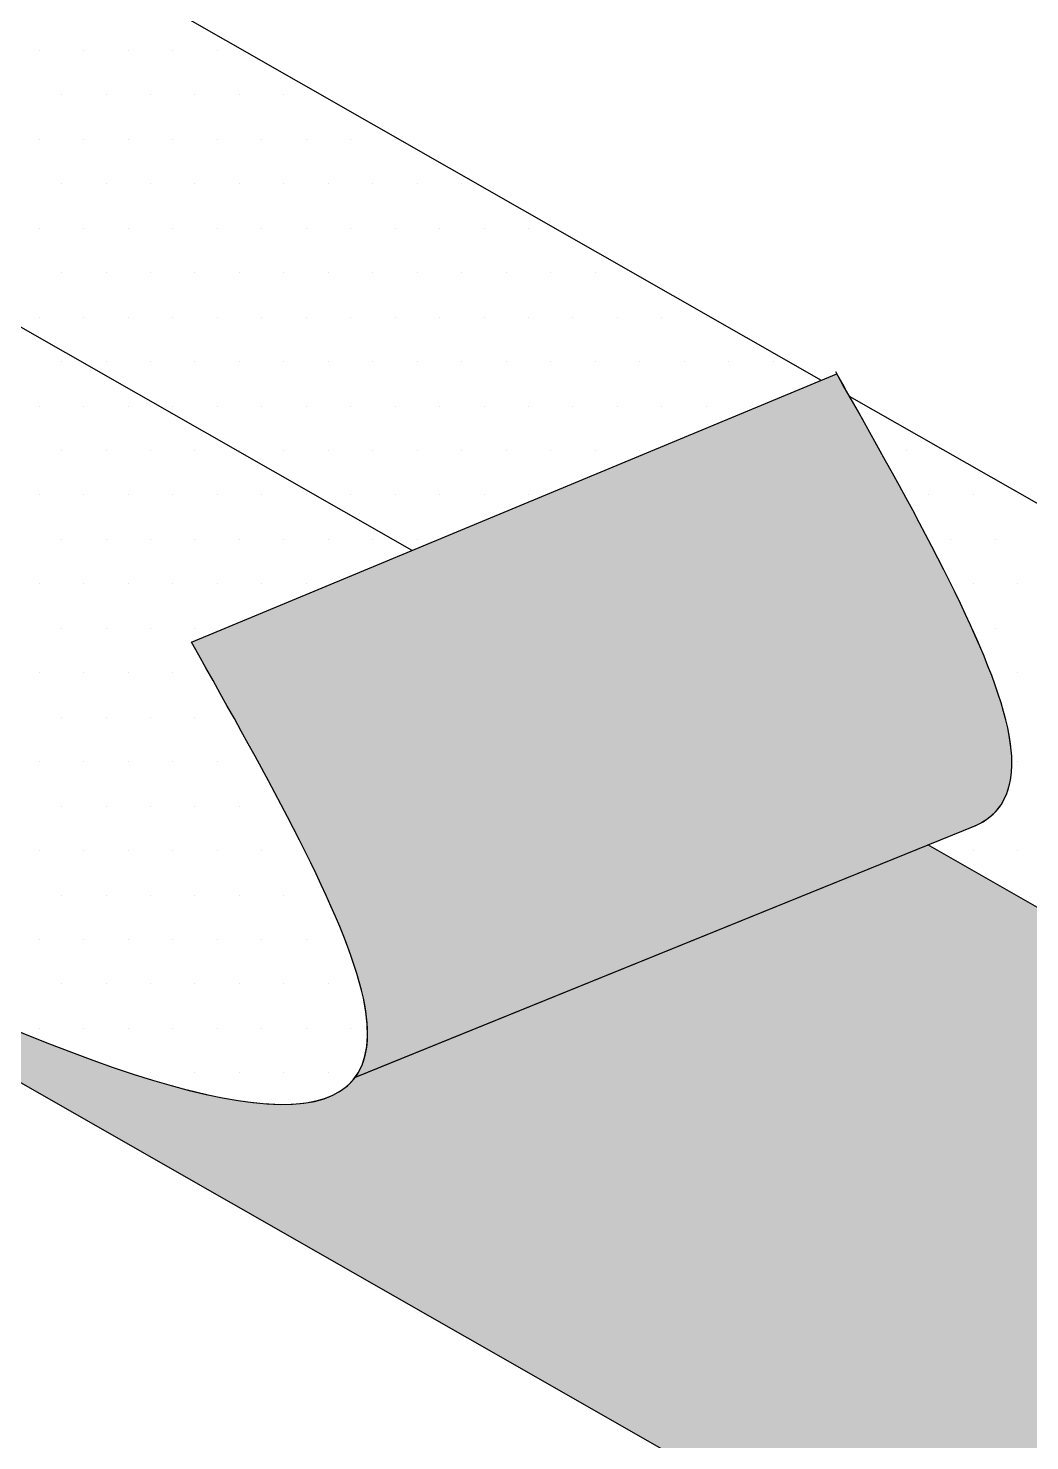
# Model space of a CAD drawing. Extents: x -1140 to 5605, y -816 to 2382.
# Drawn here: x 142.11 to 172.53, y 291.65 to 334.56 of the extents above; entities that cross this region are included whole.
import ezdxf

# ---------------------------------------------------------------- set-up
doc = ezdxf.new("R2010")
doc.units = 0
doc.header["$MEASUREMENT"] = 0
for name, color, linetype, lineweight in [('.ATI-HATCH', 7, 'Continuous', 0), ('G-ANNO-TTLB', 7, 'Continuous', 0), ('TYVEK', 7, 'Continuous', 0)]:
    doc.layers.add(name, color=color, linetype=linetype, lineweight=lineweight)

# ---------------------------------------------------------------- blocks, each defined once
blk = doc.blocks.new('Block_30')
at = {"layer": '.ATI-HATCH'}
for points, knots in [([(75.073, 375.904), (75.073, 375.904), (64.311, 369.781), (64.311, 369.781), (64.311, 369.781), (153.774, 318.696), (153.774, 318.696), (153.774, 318.696), (166.204, 323.866), (166.204, 323.866), (166.204, 323.866), (75.073, 375.904), (75.073, 375.904)], [0, 0, 0, 0, 1, 1, 1, 2, 2, 2, 3, 3, 3, 4, 4, 4, 4]), ([(64.311, 369.781), (64.311, 369.781), (52.638, 363.141), (52.638, 363.141), (52.638, 363.141), (44.237, 358.28), (44.237, 358.28), (44.237, 358.28), (111.455, 319.897), (111.455, 319.897), (130.326, 309.346), (149.197, 298.794), (152.049, 302.699), (152.433, 303.225), (152.527, 304.013), (152.291, 305.099), (151.742, 307.626), (149.406, 311.766), (147.07, 315.907), (147.07, 315.907), (153.774, 318.696), (153.774, 318.696), (153.774, 318.696), (64.311, 369.781), (64.311, 369.781)], [0, 0, 0, 0, 1, 1, 1, 2, 2, 2, 3, 3, 3, 4, 4, 4, 5, 5, 5, 6, 6, 6, 7, 7, 7, 8, 8, 8, 8]), ([(167.057, 323.379), (169.247, 319.492), (171.343, 315.69), (171.859, 313.314), (172.205, 311.723), (171.843, 310.772), (170.896, 310.347), (170.846, 310.325), (170.795, 310.304), (170.742, 310.285), (170.742, 310.285), (169.434, 309.754), (169.434, 309.754), (169.434, 309.754), (198.772, 293.001), (198.772, 293.001), (198.772, 293.001), (209.509, 299.138), (209.509, 299.138), (209.509, 299.138), (167.057, 323.379), (167.057, 323.379)], [0, 0, 0, 0, 1, 1, 1, 2, 2, 2, 3, 3, 3, 4, 4, 4, 5, 5, 5, 6, 6, 6, 7, 7, 7, 7])]:
    blk.add_open_spline(points, degree=3, knots=knots, dxfattribs=at)
at = {"layer": '.ATI-HATCH', "color": 8, "lineweight": 0, "true_color": 0x808080}
for points in [[(142.451, 333.887), (142.451, 333.887), (142.451, 333.887), (142.451, 333.887)], [(143.801, 333.887), (143.801, 333.887), (143.801, 333.887), (143.801, 333.887)], [(145.151, 333.887), (145.151, 333.887), (145.151, 333.887), (145.151, 333.887)], [(146.502, 333.887), (146.502, 333.887), (146.502, 333.887), (146.502, 333.887)], [(147.852, 333.887), (147.852, 333.887), (147.852, 333.887), (147.852, 333.887)], [(143.126, 332.537), (143.126, 332.537), (143.126, 332.537), (143.126, 332.537)], [(144.476, 332.537), (144.476, 332.537), (144.476, 332.537), (144.476, 332.537)], [(145.827, 332.537), (145.827, 332.537), (145.827, 332.537), (145.827, 332.537)], [(147.177, 332.537), (147.177, 332.537), (147.177, 332.537), (147.177, 332.537)], [(148.527, 332.537), (148.527, 332.537), (148.527, 332.537), (148.527, 332.537)], [(149.878, 332.537), (149.878, 332.537), (149.878, 332.537), (149.878, 332.537)], [(142.451, 331.186), (142.451, 331.186), (142.451, 331.186), (142.451, 331.186)], [(143.801, 331.186), (143.801, 331.186), (143.801, 331.186), (143.801, 331.186)], [(145.151, 331.186), (145.151, 331.186), (145.151, 331.186), (145.151, 331.186)], [(146.502, 331.186), (146.502, 331.186), (146.502, 331.186), (146.502, 331.186)], [(147.852, 331.186), (147.852, 331.186), (147.852, 331.186), (147.852, 331.186)], [(149.203, 331.186), (149.203, 331.186), (149.203, 331.186), (149.203, 331.186)], [(150.553, 331.186), (150.553, 331.186), (150.553, 331.186), (150.553, 331.186)], [(151.904, 331.186), (151.904, 331.186), (151.904, 331.186), (151.904, 331.186)], [(153.254, 331.186), (153.254, 331.186), (153.254, 331.186), (153.254, 331.186)], [(143.126, 329.836), (143.126, 329.836), (143.126, 329.836), (143.126, 329.836)], [(144.476, 329.836), (144.476, 329.836), (144.476, 329.836), (144.476, 329.836)], [(145.827, 329.836), (145.827, 329.836), (145.827, 329.836), (145.827, 329.836)], [(147.177, 329.836), (147.177, 329.836), (147.177, 329.836), (147.177, 329.836)], [(148.527, 329.836), (148.527, 329.836), (148.527, 329.836), (148.527, 329.836)], [(149.878, 329.836), (149.878, 329.836), (149.878, 329.836), (149.878, 329.836)], [(151.228, 329.836), (151.228, 329.836), (151.228, 329.836), (151.228, 329.836)], [(152.579, 329.836), (152.579, 329.836), (152.579, 329.836), (152.579, 329.836)], [(153.929, 329.836), (153.929, 329.836), (153.929, 329.836), (153.929, 329.836)], [(155.28, 329.836), (155.28, 329.836), (155.28, 329.836), (155.28, 329.836)], [(142.451, 328.486), (142.451, 328.486), (142.451, 328.486), (142.451, 328.486)], [(143.801, 328.486), (143.801, 328.486), (143.801, 328.486), (143.801, 328.486)], [(145.151, 328.486), (145.151, 328.486), (145.151, 328.486), (145.151, 328.486)], [(146.502, 328.486), (146.502, 328.486), (146.502, 328.486), (146.502, 328.486)], [(147.852, 328.486), (147.852, 328.486), (147.852, 328.486), (147.852, 328.486)], [(149.203, 328.486), (149.203, 328.486), (149.203, 328.486), (149.203, 328.486)], [(150.553, 328.486), (150.553, 328.486), (150.553, 328.486), (150.553, 328.486)], [(151.904, 328.486), (151.904, 328.486), (151.904, 328.486), (151.904, 328.486)], [(153.254, 328.486), (153.254, 328.486), (153.254, 328.486), (153.254, 328.486)], [(154.604, 328.486), (154.604, 328.486), (154.604, 328.486), (154.604, 328.486)], [(155.955, 328.486), (155.955, 328.486), (155.955, 328.486), (155.955, 328.486)], [(157.305, 328.486), (157.305, 328.486), (157.305, 328.486), (157.305, 328.486)], [(143.126, 327.135), (143.126, 327.135), (143.126, 327.135), (143.126, 327.135)], [(144.476, 327.135), (144.476, 327.135), (144.476, 327.135), (144.476, 327.135)], [(145.827, 327.135), (145.827, 327.135), (145.827, 327.135), (145.827, 327.135)], [(147.177, 327.135), (147.177, 327.135), (147.177, 327.135), (147.177, 327.135)], [(148.527, 327.135), (148.527, 327.135), (148.527, 327.135), (148.527, 327.135)], [(149.878, 327.135), (149.878, 327.135), (149.878, 327.135), (149.878, 327.135)], [(151.228, 327.135), (151.228, 327.135), (151.228, 327.135), (151.228, 327.135)], [(152.579, 327.135), (152.579, 327.135), (152.579, 327.135), (152.579, 327.135)], [(153.929, 327.135), (153.929, 327.135), (153.929, 327.135), (153.929, 327.135)], [(155.28, 327.135), (155.28, 327.135), (155.28, 327.135), (155.28, 327.135)], [(156.63, 327.135), (156.63, 327.135), (156.63, 327.135), (156.63, 327.135)], [(157.98, 327.135), (157.98, 327.135), (157.98, 327.135), (157.98, 327.135)], [(159.331, 327.135), (159.331, 327.135), (159.331, 327.135), (159.331, 327.135)], [(142.451, 325.785), (142.451, 325.785), (142.451, 325.785), (142.451, 325.785)], [(143.801, 325.785), (143.801, 325.785), (143.801, 325.785), (143.801, 325.785)], [(145.151, 325.785), (145.151, 325.785), (145.151, 325.785), (145.151, 325.785)], [(146.502, 325.785), (146.502, 325.785), (146.502, 325.785), (146.502, 325.785)], [(147.852, 325.785), (147.852, 325.785), (147.852, 325.785), (147.852, 325.785)], [(149.203, 325.785), (149.203, 325.785), (149.203, 325.785), (149.203, 325.785)], [(150.553, 325.785), (150.553, 325.785), (150.553, 325.785), (150.553, 325.785)], [(151.904, 325.785), (151.904, 325.785), (151.904, 325.785), (151.904, 325.785)], [(153.254, 325.785), (153.254, 325.785), (153.254, 325.785), (153.254, 325.785)], [(154.604, 325.785), (154.604, 325.785), (154.604, 325.785), (154.604, 325.785)], [(155.955, 325.785), (155.955, 325.785), (155.955, 325.785), (155.955, 325.785)], [(157.305, 325.785), (157.305, 325.785), (157.305, 325.785), (157.305, 325.785)], [(158.656, 325.785), (158.656, 325.785), (158.656, 325.785), (158.656, 325.785)], [(160.006, 325.785), (160.006, 325.785), (160.006, 325.785), (160.006, 325.785)], [(161.356, 325.785), (161.356, 325.785), (161.356, 325.785), (161.356, 325.785)], [(162.707, 325.785), (162.707, 325.785), (162.707, 325.785), (162.707, 325.785)], [(143.126, 324.434), (143.126, 324.434), (143.126, 324.434), (143.126, 324.434)], [(144.476, 324.434), (144.476, 324.434), (144.476, 324.434), (144.476, 324.434)], [(145.827, 324.434), (145.827, 324.434), (145.827, 324.434), (145.827, 324.434)], [(147.177, 324.434), (147.177, 324.434), (147.177, 324.434), (147.177, 324.434)], [(148.527, 324.434), (148.527, 324.434), (148.527, 324.434), (148.527, 324.434)], [(149.878, 324.434), (149.878, 324.434), (149.878, 324.434), (149.878, 324.434)], [(151.228, 324.434), (151.228, 324.434), (151.228, 324.434), (151.228, 324.434)], [(152.579, 324.434), (152.579, 324.434), (152.579, 324.434), (152.579, 324.434)], [(153.929, 324.434), (153.929, 324.434), (153.929, 324.434), (153.929, 324.434)], [(155.28, 324.434), (155.28, 324.434), (155.28, 324.434), (155.28, 324.434)], [(156.63, 324.434), (156.63, 324.434), (156.63, 324.434), (156.63, 324.434)], [(157.98, 324.434), (157.98, 324.434), (157.98, 324.434), (157.98, 324.434)], [(159.331, 324.434), (159.331, 324.434), (159.331, 324.434), (159.331, 324.434)], [(160.681, 324.434), (160.681, 324.434), (160.681, 324.434), (160.681, 324.434)], [(162.032, 324.434), (162.032, 324.434), (162.032, 324.434), (162.032, 324.434)], [(163.382, 324.434), (163.382, 324.434), (163.382, 324.434), (163.382, 324.434)], [(164.732, 324.434), (164.732, 324.434), (164.732, 324.434), (164.732, 324.434)], [(142.451, 323.084), (142.451, 323.084), (142.451, 323.084), (142.451, 323.084)], [(143.801, 323.084), (143.801, 323.084), (143.801, 323.084), (143.801, 323.084)], [(145.151, 323.084), (145.151, 323.084), (145.151, 323.084), (145.151, 323.084)], [(146.502, 323.084), (146.502, 323.084), (146.502, 323.084), (146.502, 323.084)], [(147.852, 323.084), (147.852, 323.084), (147.852, 323.084), (147.852, 323.084)], [(149.203, 323.084), (149.203, 323.084), (149.203, 323.084), (149.203, 323.084)], [(150.553, 323.084), (150.553, 323.084), (150.553, 323.084), (150.553, 323.084)], [(151.904, 323.084), (151.904, 323.084), (151.904, 323.084), (151.904, 323.084)], [(153.254, 323.084), (153.254, 323.084), (153.254, 323.084), (153.254, 323.084)], [(154.604, 323.084), (154.604, 323.084), (154.604, 323.084), (154.604, 323.084)], [(155.955, 323.084), (155.955, 323.084), (155.955, 323.084), (155.955, 323.084)], [(157.305, 323.084), (157.305, 323.084), (157.305, 323.084), (157.305, 323.084)], [(158.656, 323.084), (158.656, 323.084), (158.656, 323.084), (158.656, 323.084)], [(160.006, 323.084), (160.006, 323.084), (160.006, 323.084), (160.006, 323.084)], [(161.356, 323.084), (161.356, 323.084), (161.356, 323.084), (161.356, 323.084)], [(162.707, 323.084), (162.707, 323.084), (162.707, 323.084), (162.707, 323.084)], [(164.057, 323.084), (164.057, 323.084), (164.057, 323.084), (164.057, 323.084)], [(143.126, 321.734), (143.126, 321.734), (143.126, 321.734), (143.126, 321.734)], [(144.476, 321.734), (144.476, 321.734), (144.476, 321.734), (144.476, 321.734)], [(145.827, 321.734), (145.827, 321.734), (145.827, 321.734), (145.827, 321.734)], [(147.177, 321.734), (147.177, 321.734), (147.177, 321.734), (147.177, 321.734)], [(148.527, 321.734), (148.527, 321.734), (148.527, 321.734), (148.527, 321.734)], [(149.878, 321.734), (149.878, 321.734), (149.878, 321.734), (149.878, 321.734)], [(151.228, 321.734), (151.228, 321.734), (151.228, 321.734), (151.228, 321.734)], [(152.579, 321.734), (152.579, 321.734), (152.579, 321.734), (152.579, 321.734)], [(153.929, 321.734), (153.929, 321.734), (153.929, 321.734), (153.929, 321.734)], [(155.28, 321.734), (155.28, 321.734), (155.28, 321.734), (155.28, 321.734)], [(156.63, 321.734), (156.63, 321.734), (156.63, 321.734), (156.63, 321.734)], [(157.98, 321.734), (157.98, 321.734), (157.98, 321.734), (157.98, 321.734)], [(159.331, 321.734), (159.331, 321.734), (159.331, 321.734), (159.331, 321.734)], [(160.681, 321.734), (160.681, 321.734), (160.681, 321.734), (160.681, 321.734)], [(168.784, 321.734), (168.784, 321.734), (168.784, 321.734), (168.784, 321.734)], [(142.451, 320.383), (142.451, 320.383), (142.451, 320.383), (142.451, 320.383)], [(143.801, 320.383), (143.801, 320.383), (143.801, 320.383), (143.801, 320.383)], [(145.151, 320.383), (145.151, 320.383), (145.151, 320.383), (145.151, 320.383)], [(146.502, 320.383), (146.502, 320.383), (146.502, 320.383), (146.502, 320.383)], [(147.852, 320.383), (147.852, 320.383), (147.852, 320.383), (147.852, 320.383)], [(149.203, 320.383), (149.203, 320.383), (149.203, 320.383), (149.203, 320.383)], [(150.553, 320.383), (150.553, 320.383), (150.553, 320.383), (150.553, 320.383)], [(151.904, 320.383), (151.904, 320.383), (151.904, 320.383), (151.904, 320.383)], [(153.254, 320.383), (153.254, 320.383), (153.254, 320.383), (153.254, 320.383)], [(154.604, 320.383), (154.604, 320.383), (154.604, 320.383), (154.604, 320.383)], [(155.955, 320.383), (155.955, 320.383), (155.955, 320.383), (155.955, 320.383)], [(157.305, 320.383), (157.305, 320.383), (157.305, 320.383), (157.305, 320.383)], [(169.459, 320.383), (169.459, 320.383), (169.459, 320.383), (169.459, 320.383)], [(170.809, 320.383), (170.809, 320.383), (170.809, 320.383), (170.809, 320.383)], [(172.16, 320.383), (172.16, 320.383), (172.16, 320.383), (172.16, 320.383)], [(143.126, 319.033), (143.126, 319.033), (143.126, 319.033), (143.126, 319.033)], [(144.476, 319.033), (144.476, 319.033), (144.476, 319.033), (144.476, 319.033)], [(145.827, 319.033), (145.827, 319.033), (145.827, 319.033), (145.827, 319.033)], [(147.177, 319.033), (147.177, 319.033), (147.177, 319.033), (147.177, 319.033)], [(148.527, 319.033), (148.527, 319.033), (148.527, 319.033), (148.527, 319.033)], [(149.878, 319.033), (149.878, 319.033), (149.878, 319.033), (149.878, 319.033)], [(151.228, 319.033), (151.228, 319.033), (151.228, 319.033), (151.228, 319.033)], [(152.579, 319.033), (152.579, 319.033), (152.579, 319.033), (152.579, 319.033)], [(153.929, 319.033), (153.929, 319.033), (153.929, 319.033), (153.929, 319.033)], [(170.134, 319.033), (170.134, 319.033), (170.134, 319.033), (170.134, 319.033)], [(171.484, 319.033), (171.484, 319.033), (171.484, 319.033), (171.484, 319.033)], [(142.451, 317.682), (142.451, 317.682), (142.451, 317.682), (142.451, 317.682)], [(143.801, 317.682), (143.801, 317.682), (143.801, 317.682), (143.801, 317.682)], [(145.151, 317.682), (145.151, 317.682), (145.151, 317.682), (145.151, 317.682)], [(146.502, 317.682), (146.502, 317.682), (146.502, 317.682), (146.502, 317.682)], [(147.852, 317.682), (147.852, 317.682), (147.852, 317.682), (147.852, 317.682)], [(149.203, 317.682), (149.203, 317.682), (149.203, 317.682), (149.203, 317.682)], [(150.553, 317.682), (150.553, 317.682), (150.553, 317.682), (150.553, 317.682)], [(170.809, 317.682), (170.809, 317.682), (170.809, 317.682), (170.809, 317.682)], [(172.16, 317.682), (172.16, 317.682), (172.16, 317.682), (172.16, 317.682)], [(143.126, 316.332), (143.126, 316.332), (143.126, 316.332), (143.126, 316.332)], [(144.476, 316.332), (144.476, 316.332), (144.476, 316.332), (144.476, 316.332)], [(145.827, 316.332), (145.827, 316.332), (145.827, 316.332), (145.827, 316.332)], [(147.177, 316.332), (147.177, 316.332), (147.177, 316.332), (147.177, 316.332)], [(171.484, 316.332), (171.484, 316.332), (171.484, 316.332), (171.484, 316.332)], [(142.451, 314.982), (142.451, 314.982), (142.451, 314.982), (142.451, 314.982)], [(143.801, 314.982), (143.801, 314.982), (143.801, 314.982), (143.801, 314.982)], [(145.151, 314.982), (145.151, 314.982), (145.151, 314.982), (145.151, 314.982)], [(146.502, 314.982), (146.502, 314.982), (146.502, 314.982), (146.502, 314.982)], [(172.16, 314.982), (172.16, 314.982), (172.16, 314.982), (172.16, 314.982)], [(143.126, 313.631), (143.126, 313.631), (143.126, 313.631), (143.126, 313.631)], [(144.476, 313.631), (144.476, 313.631), (144.476, 313.631), (144.476, 313.631)], [(145.827, 313.631), (145.827, 313.631), (145.827, 313.631), (145.827, 313.631)], [(147.177, 313.631), (147.177, 313.631), (147.177, 313.631), (147.177, 313.631)], [(142.451, 312.281), (142.451, 312.281), (142.451, 312.281), (142.451, 312.281)], [(143.801, 312.281), (143.801, 312.281), (143.801, 312.281), (143.801, 312.281)], [(145.151, 312.281), (145.151, 312.281), (145.151, 312.281), (145.151, 312.281)], [(146.502, 312.281), (146.502, 312.281), (146.502, 312.281), (146.502, 312.281)], [(147.852, 312.281), (147.852, 312.281), (147.852, 312.281), (147.852, 312.281)], [(172.16, 312.281), (172.16, 312.281), (172.16, 312.281), (172.16, 312.281)], [(143.126, 310.93), (143.126, 310.93), (143.126, 310.93), (143.126, 310.93)], [(144.476, 310.93), (144.476, 310.93), (144.476, 310.93), (144.476, 310.93)], [(145.827, 310.93), (145.827, 310.93), (145.827, 310.93), (145.827, 310.93)], [(147.177, 310.93), (147.177, 310.93), (147.177, 310.93), (147.177, 310.93)], [(148.527, 310.93), (148.527, 310.93), (148.527, 310.93), (148.527, 310.93)], [(142.451, 309.58), (142.451, 309.58), (142.451, 309.58), (142.451, 309.58)], [(143.801, 309.58), (143.801, 309.58), (143.801, 309.58), (143.801, 309.58)], [(145.151, 309.58), (145.151, 309.58), (145.151, 309.58), (145.151, 309.58)], [(146.502, 309.58), (146.502, 309.58), (146.502, 309.58), (146.502, 309.58)], [(147.852, 309.58), (147.852, 309.58), (147.852, 309.58), (147.852, 309.58)], [(149.203, 309.58), (149.203, 309.58), (149.203, 309.58), (149.203, 309.58)], [(170.809, 309.58), (170.809, 309.58), (170.809, 309.58), (170.809, 309.58)], [(172.16, 309.58), (172.16, 309.58), (172.16, 309.58), (172.16, 309.58)], [(143.126, 308.229), (143.126, 308.229), (143.126, 308.229), (143.126, 308.229)], [(144.476, 308.229), (144.476, 308.229), (144.476, 308.229), (144.476, 308.229)], [(145.827, 308.229), (145.827, 308.229), (145.827, 308.229), (145.827, 308.229)], [(147.177, 308.229), (147.177, 308.229), (147.177, 308.229), (147.177, 308.229)], [(148.527, 308.229), (148.527, 308.229), (148.527, 308.229), (148.527, 308.229)], [(149.878, 308.229), (149.878, 308.229), (149.878, 308.229), (149.878, 308.229)], [(142.451, 306.879), (142.451, 306.879), (142.451, 306.879), (142.451, 306.879)], [(143.801, 306.879), (143.801, 306.879), (143.801, 306.879), (143.801, 306.879)], [(145.151, 306.879), (145.151, 306.879), (145.151, 306.879), (145.151, 306.879)], [(146.502, 306.879), (146.502, 306.879), (146.502, 306.879), (146.502, 306.879)], [(147.852, 306.879), (147.852, 306.879), (147.852, 306.879), (147.852, 306.879)], [(149.203, 306.879), (149.203, 306.879), (149.203, 306.879), (149.203, 306.879)], [(150.553, 306.879), (150.553, 306.879), (150.553, 306.879), (150.553, 306.879)], [(143.126, 305.529), (143.126, 305.529), (143.126, 305.529), (143.126, 305.529)], [(144.476, 305.529), (144.476, 305.529), (144.476, 305.529), (144.476, 305.529)], [(145.827, 305.529), (145.827, 305.529), (145.827, 305.529), (145.827, 305.529)], [(147.177, 305.529), (147.177, 305.529), (147.177, 305.529), (147.177, 305.529)], [(148.527, 305.529), (148.527, 305.529), (148.527, 305.529), (148.527, 305.529)], [(149.878, 305.529), (149.878, 305.529), (149.878, 305.529), (149.878, 305.529)], [(151.228, 305.529), (151.228, 305.529), (151.228, 305.529), (151.228, 305.529)], [(142.451, 304.178), (142.451, 304.178), (142.451, 304.178), (142.451, 304.178)], [(143.801, 304.178), (143.801, 304.178), (143.801, 304.178), (143.801, 304.178)], [(145.151, 304.178), (145.151, 304.178), (145.151, 304.178), (145.151, 304.178)], [(146.502, 304.178), (146.502, 304.178), (146.502, 304.178), (146.502, 304.178)], [(147.852, 304.178), (147.852, 304.178), (147.852, 304.178), (147.852, 304.178)], [(149.203, 304.178), (149.203, 304.178), (149.203, 304.178), (149.203, 304.178)], [(150.553, 304.178), (150.553, 304.178), (150.553, 304.178), (150.553, 304.178)], [(151.904, 304.178), (151.904, 304.178), (151.904, 304.178), (151.904, 304.178)], [(145.827, 302.828), (145.827, 302.828), (145.827, 302.828), (145.827, 302.828)], [(147.177, 302.828), (147.177, 302.828), (147.177, 302.828), (147.177, 302.828)], [(148.527, 302.828), (148.527, 302.828), (148.527, 302.828), (148.527, 302.828)], [(149.878, 302.828), (149.878, 302.828), (149.878, 302.828), (149.878, 302.828)], [(151.228, 302.828), (151.228, 302.828), (151.228, 302.828), (151.228, 302.828)]]:
    blk.add_open_spline(points, degree=3, dxfattribs=at)

msp = doc.modelspace()

# ---------------------------------------------------------------- hatches: boundary and pattern name
at = {"layer": '.ATI-HATCH', "true_color": 0x808080, "transparency": 33554483}
h = msp.add_hatch(color=8, dxfattribs=at)
edge = h.paths.add_edge_path()
edge.add_spline(control_points=[(170.896, 310.347), (171.843, 310.772), (172.205, 311.723), (171.859, 313.314), (171.313, 315.829), (168.997, 319.941), (166.672, 324.061), (166.672, 324.061), (147.07, 315.907), (147.07, 315.907), (149.406, 311.766), (151.742, 307.626), (152.291, 305.099), (152.527, 304.013), (152.433, 303.225), (152.049, 302.699), (152.049, 302.699), (170.896, 310.347), (170.896, 310.347)], knot_values=[0, 0, 0, 0, 1, 1, 1, 2, 2, 2, 3, 3, 3, 4, 4, 4, 5, 5, 5, 6, 6, 6, 6], degree=3, periodic=0)
h = msp.add_hatch(color=8, dxfattribs=at)
edge = h.paths.add_edge_path()
edge.add_spline(control_points=[(169.434, 309.754), (169.434, 309.754), (152.058, 302.703), (152.058, 302.703), (149.197, 298.794), (130.326, 309.346), (111.455, 319.897), (111.455, 319.897), (177.17, 282.373), (177.17, 282.373), (177.17, 282.373), (180.175, 282.373), (180.175, 282.373), (180.175, 282.373), (198.772, 293.001), (198.772, 293.001), (198.772, 293.001), (169.434, 309.754), (169.434, 309.754)], knot_values=[0, 0, 0, 0, 1, 1, 1, 2, 2, 2, 3, 3, 3, 4, 4, 4, 5, 5, 5, 6, 6, 6, 6], degree=3, periodic=0)
at = {"layer": 'G-ANNO-TTLB', "true_color": 0xff00ff, "transparency": 33554687}
h = msp.add_hatch(color=6, dxfattribs=at)
edge = h.paths.add_edge_path()
edge.add_spline(control_points=[(1815.435, -731.698), (1815.435, -731.698), (-1114.083, -731.698), (-1114.083, -731.698), (-1114.083, -731.698), (-1114.083, 1725.302), (-1114.083, 1725.302), (-1114.083, 1725.302), (1815.435, 1725.302), (1815.435, 1725.302), (1815.435, 1725.302), (1815.435, -731.698), (1815.435, -731.698)], knot_values=[0, 0, 0, 0, 1, 1, 1, 2, 2, 2, 3, 3, 3, 4, 4, 4, 4], degree=3, periodic=0)
edge = h.paths.add_edge_path()
edge.add_spline(control_points=[(-1105.083, 1716.302), (-1105.083, 1716.302), (-1105.083, -722.698), (-1105.083, -722.698), (-1105.083, -722.698), (1806.435, -722.698), (1806.435, -722.698), (1806.435, -722.698), (1806.435, 1716.302), (1806.435, 1716.302), (1806.435, 1716.302), (-1105.083, 1716.302), (-1105.083, 1716.302)], knot_values=[0, 0, 0, 0, 1, 1, 1, 2, 2, 2, 3, 3, 3, 4, 4, 4, 4], degree=3, periodic=0)
edge.add_line((-1105.083, 1716.302), (-1105.083, 1716.302))

# ---------------------------------------------------------------- linework, layer by layer
at = {"layer": '.ATI-HATCH'}
for points in [[(170.896, 310.347), (171.843, 310.772), (172.205, 311.723), (171.859, 313.314), (171.313, 315.829), (168.997, 319.941), (166.672, 324.061), (166.672, 324.061), (147.07, 315.907), (147.07, 315.907), (149.406, 311.766), (151.742, 307.626), (152.291, 305.099), (152.527, 304.013), (152.433, 303.225), (152.049, 302.699), (152.049, 302.699), (170.896, 310.347), (170.896, 310.347)], [(169.434, 309.754), (169.434, 309.754), (152.058, 302.703), (152.058, 302.703), (149.197, 298.794), (130.326, 309.346), (111.455, 319.897), (111.455, 319.897), (177.17, 282.373), (177.17, 282.373), (177.17, 282.373), (180.175, 282.373), (180.175, 282.373), (180.175, 282.373), (198.772, 293.001), (198.772, 293.001), (198.772, 293.001), (169.434, 309.754), (169.434, 309.754)]]:
    msp.add_open_spline(points, degree=3, knots=[0, 0, 0, 0, 1, 1, 1, 2, 2, 2, 3, 3, 3, 4, 4, 4, 5, 5, 5, 6, 6, 6, 6], dxfattribs=at)
at = {"layer": 'G-ANNO-TTLB'}
for points in [[(1815.435, -731.698), (1815.435, -731.698), (-1114.083, -731.698), (-1114.083, -731.698), (-1114.083, -731.698), (-1114.083, 1725.302), (-1114.083, 1725.302), (-1114.083, 1725.302), (1815.435, 1725.302), (1815.435, 1725.302), (1815.435, 1725.302), (1815.435, -731.698), (1815.435, -731.698)], [(-1105.083, 1716.302), (-1105.083, 1716.302), (-1105.083, -722.698), (-1105.083, -722.698), (-1105.083, -722.698), (1806.435, -722.698), (1806.435, -722.698), (1806.435, -722.698), (1806.435, 1716.302), (1806.435, 1716.302), (1806.435, 1716.302), (-1105.083, 1716.302), (-1105.083, 1716.302)]]:
    msp.add_open_spline(points, degree=3, knots=[0, 0, 0, 0, 1, 1, 1, 2, 2, 2, 3, 3, 3, 4, 4, 4, 4], dxfattribs=at)
at = {"layer": 'TYVEK', "color": 4, "lineweight": 25, "true_color": 0x00ffff}
for p, q in [((166.204, 323.866), (75.073, 375.904)), ((153.774, 318.696), (64.304, 369.785)), ((178.673, 281.515), (44.237, 358.28)), ((147.07, 315.907), (166.672, 324.061)), ((209.509, 299.138), (167.057, 323.379)), ((152.049, 302.699), (170.896, 310.347)), ((198.772, 293.001), (169.434, 309.754))]:
    msp.add_line(p, q, dxfattribs=at)
for points in [[(170.742, 310.285), (171.803, 310.673), (172.223, 311.64), (171.859, 313.314), (171.31, 315.841), (168.974, 319.982), (166.638, 324.122)], [(111.455, 319.897), (132.867, 307.925), (154.278, 295.953), (152.291, 305.099), (151.742, 307.626), (149.406, 311.766), (147.07, 315.907)]]:
    msp.add_open_spline(points, degree=3, knots=[0, 0, 0, 0, 1, 1, 1, 2, 2, 2, 2], dxfattribs=at)

# ---------------------------------------------------------------- block references
at = {"layer": '.ATI-HATCH'}
msp.add_blockref('Block_30', (0, 0), dxfattribs=at)

doc.saveas('drawing.dxf')
